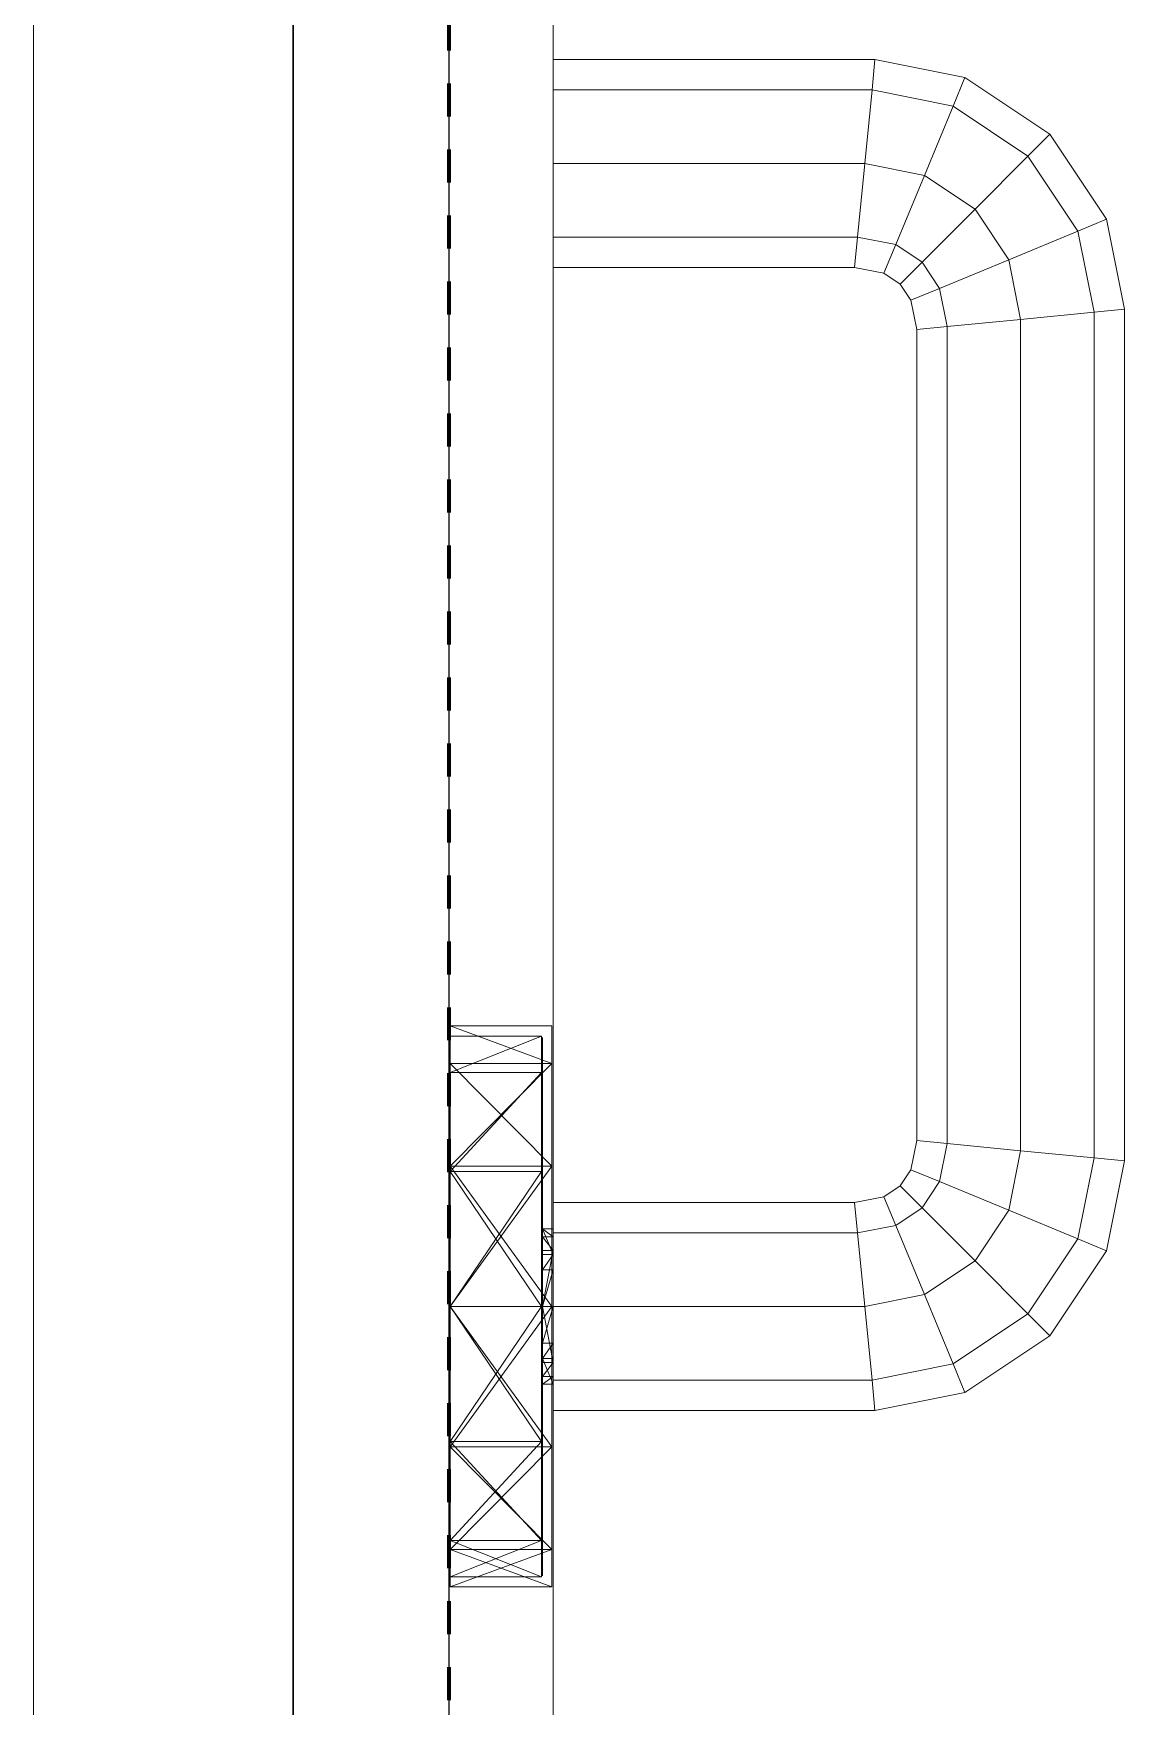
# Model space of a CAD drawing. Header units: millimetres. Extents: x -5300 to 98858, y -5196 to 93886.
# Drawn here: x 44825 to 44930, y 85850.2 to 86011.2 of the extents above; entities that cross this region are included whole.
import ezdxf

# ---------------------------------------------------------------- set-up
doc = ezdxf.new("R2010")
doc.units = ezdxf.units.MM
doc.linetypes.add('Штрих', pattern=[6.35, 3.175, -3.175])
doc.linetypes.add('Штрих_2_', pattern=[6.35, 3.175, -3.175])
for name, color, linetype, lineweight, true_color in [('_Разделитель помещений_', 4, 'Штрих', 70, 0x00ffff), ('Двери', 7, 'Continuous', 18, 0x7f7f7f), ('Стены', 7, 'Continuous', 18, 0x7f7f7f), ('Стены разрез', 7, 'Continuous', 50, 0x7f7f7f)]:
    doc.layers.add(name, color=color, linetype=linetype, lineweight=lineweight, true_color=true_color)

# ---------------------------------------------------------------- blocks, each defined once
blk = doc.blocks.new('СТВ_Перегородка_Кирпич 210889 - СТВ_Перегородка_Кирпич 2-248468-Подвал')
at = {"layer": 'Стены', "color": 254, "true_color": 0xd4d4d4}
blk.add_line((44850, 79310), (44850, 87500), dxfattribs=at)
blk = doc.blocks.new('СТВ_Перегородка_Кирпич 210889 - СТВ_Перегородка_Кирпич 210889-248465-Подвал')
at = {"layer": 'Стены', "color": 254, "true_color": 0xd4d4d4}
for p, q in [((44850, 85126.73), (44850, 86826.73)), ((44850, 86826.73), (44850, 85126.73)), ((44865, 86826.73), (44865, 85126.73))]:
    blk.add_line(p, q, dxfattribs=at)
at = {"layer": 'Стены разрез', "color": 254, "lineweight": 25, "true_color": 0xd4d4d4}
for p, q in [((44850, 79190), (44850, 87350)), ((44850, 87330), (44850, 84765)), ((44865, 84765), (44865, 87330))]:
    blk.add_line(p, q, dxfattribs=at)
blk.add_blockref('СТВ_Перегородка_Кирпич 210889 - СТВ_Перегородка_Кирпич 2-248468-Подвал', (0, 0))
blk = doc.blocks.new('Дп-10 210952 - Дп-10-248533-Подвал')
at = {"layer": 'Двери', "color": 254, "true_color": 0xd4d4d4}
for p, q in [((44865, 86836.73), (44865, 85116.73)), ((44865, 85116.73), (44865, 86836.73)), ((44875, 85116.73), (44875, 86836.73)), ((44875, 86836.73), (44875, 85116.73)), ((44865, 85126.73), (44865, 86826.73)), ((44865, 85126.73), (44865, 86826.73)), ((44825, 85214.73), (44825, 86738.73)), ((44825, 86738.73), (44825, 85214.73)), ((44825, 85838.73), (44825, 86738.73)), ((44825, 86738.73), (44825, 85838.73)), ((44825, 85838.73), (44825, 86738.73)), ((44825, 86738.73), (44825, 85838.73)), ((44865, 86738.73), (44865, 85214.73)), ((44865, 86738.73), (44865, 85214.73)), ((44865, 86738.73), (44865, 85838.73)), ((44865, 86738.73), (44865, 85838.73)), ((44865, 85838.73), (44865, 86738.73)), ((44865, 85838.73), (44865, 86738.73)), ((44865, 86736.73), (44865, 85216.73)), ((44865, 85216.73), (44865, 86736.73)), ((44875, 86736.73), (44875, 85216.73)), ((44875, 85216.73), (44875, 86736.73)), ((44825, 85226.73), (44825, 86726.73)), ((44825, 86726.73), (44825, 85226.73)), ((44875, 86005.81), (44875, 86008.73)), ((44875, 86008.73), (44905.98, 86008.73)), ((44875, 86008.73), (44875, 86005.81)), ((44875, 86005.81), (44875, 86008.73)), ((44905.98, 86008.73), (44875, 86008.73)), ((44875, 86008.73), (44875, 86005.81)), ((44905.7, 86005.81), (44905.98, 86008.73)), ((44905.98, 86008.73), (44905.7, 86005.81)), ((44905.98, 86008.73), (44905.7, 86005.81)), ((44905.7, 86005.81), (44905.98, 86008.73)), ((44905.98, 86008.73), (44914.64, 86007.01)), ((44914.64, 86007.01), (44905.98, 86008.73)), ((44913.5, 86004.25), (44914.64, 86007.01)), ((44914.64, 86007.01), (44913.5, 86004.25)), ((44914.64, 86007.01), (44913.5, 86004.25)), ((44913.5, 86004.25), (44914.64, 86007.01)), ((44914.64, 86007.01), (44922.82, 86001.55)), ((44922.82, 86001.55), (44914.64, 86007.01)), ((44905.7, 86005.81), (44875, 86005.81)), ((44875, 85998.73), (44875, 86005.81)), ((44875, 86005.81), (44905.7, 86005.81)), ((44875, 86005.81), (44875, 85998.73)), ((44875, 85998.73), (44875, 86005.81)), ((44875, 86005.81), (44905.7, 86005.81)), ((44905.7, 86005.81), (44875, 86005.81)), ((44875, 86005.81), (44875, 85998.73)), ((44905, 85998.73), (44905.7, 86005.81)), ((44905.7, 86005.81), (44905, 85998.73)), ((44905.7, 86005.81), (44905, 85998.73)), ((44905, 85998.73), (44905.7, 86005.81)), ((44913.5, 86004.25), (44905.7, 86005.81)), ((44905.7, 86005.81), (44913.5, 86004.25)), ((44905.7, 86005.81), (44913.5, 86004.25)), ((44913.5, 86004.25), (44905.7, 86005.81)), ((44910.74, 85997.59), (44913.5, 86004.25)), ((44913.5, 86004.25), (44910.74, 85997.59)), ((44913.5, 86004.25), (44910.74, 85997.59)), ((44910.74, 85997.59), (44913.5, 86004.25)), ((44920.7, 85999.44), (44913.5, 86004.25)), ((44913.5, 86004.25), (44920.7, 85999.44)), ((44913.5, 86004.25), (44920.7, 85999.44)), ((44920.7, 85999.44), (44913.5, 86004.25)), ((44920.7, 85999.44), (44922.82, 86001.55)), ((44922.82, 86001.55), (44920.7, 85999.44)), ((44922.82, 86001.55), (44920.7, 85999.44)), ((44920.7, 85999.44), (44922.82, 86001.55)), ((44922.82, 86001.55), (44928.28, 85993.38)), ((44928.28, 85993.38), (44922.82, 86001.55)), ((44915.61, 85994.34), (44920.7, 85999.44)), ((44920.7, 85999.44), (44915.61, 85994.34)), ((44920.7, 85999.44), (44915.61, 85994.34)), ((44915.61, 85994.34), (44920.7, 85999.44)), ((44925.52, 85992.23), (44920.7, 85999.44)), ((44920.7, 85999.44), (44925.52, 85992.23)), ((44920.7, 85999.44), (44925.52, 85992.23)), ((44925.52, 85992.23), (44920.7, 85999.44)), ((44905, 85998.73), (44875, 85998.73)), ((44875, 85998.73), (44875, 85991.66)), ((44875, 85991.66), (44875, 85998.73)), ((44875, 85991.66), (44875, 85998.73)), ((44875, 85998.73), (44905, 85998.73)), ((44905, 85998.73), (44875, 85998.73)), ((44875, 85998.73), (44875, 85991.66)), ((44875, 85998.73), (44905, 85998.73)), ((44904.3, 85991.66), (44905, 85998.73)), ((44905, 85998.73), (44904.3, 85991.66)), ((44904.3, 85991.66), (44905, 85998.73)), ((44905, 85998.73), (44904.3, 85991.66)), ((44910.74, 85997.59), (44905, 85998.73)), ((44905, 85998.73), (44910.74, 85997.59)), ((44905, 85998.73), (44910.74, 85997.59)), ((44910.74, 85997.59), (44905, 85998.73)), ((44907.98, 85990.93), (44910.74, 85997.59)), ((44910.74, 85997.59), (44907.98, 85990.93)), ((44910.74, 85997.59), (44907.98, 85990.93)), ((44907.98, 85990.93), (44910.74, 85997.59)), ((44915.61, 85994.34), (44910.74, 85997.59)), ((44910.74, 85997.59), (44915.61, 85994.34)), ((44910.74, 85997.59), (44915.61, 85994.34)), ((44915.61, 85994.34), (44910.74, 85997.59)), ((44910.51, 85989.24), (44915.61, 85994.34)), ((44915.61, 85994.34), (44910.51, 85989.24)), ((44915.61, 85994.34), (44910.51, 85989.24)), ((44910.51, 85989.24), (44915.61, 85994.34)), ((44918.86, 85989.47), (44915.61, 85994.34)), ((44915.61, 85994.34), (44918.86, 85989.47)), ((44915.61, 85994.34), (44918.86, 85989.47)), ((44918.86, 85989.47), (44915.61, 85994.34)), ((44925.52, 85992.23), (44928.28, 85993.38)), ((44928.28, 85993.38), (44925.52, 85992.23)), ((44928.28, 85993.38), (44925.52, 85992.23)), ((44925.52, 85992.23), (44928.28, 85993.38)), ((44928.28, 85993.38), (44930, 85984.72)), ((44930, 85984.72), (44928.28, 85993.38)), ((44875, 85991.66), (44875, 85988.73)), ((44875, 85988.73), (44875, 85991.66)), ((44904.3, 85991.66), (44875, 85991.66)), ((44875, 85988.73), (44875, 85991.66)), ((44875, 85991.66), (44904.3, 85991.66)), ((44904.3, 85991.66), (44875, 85991.66)), ((44875, 85991.66), (44875, 85988.73)), ((44875, 85991.66), (44904.3, 85991.66)), ((44904.02, 85988.73), (44904.3, 85991.66)), ((44904.3, 85991.66), (44904.02, 85988.73)), ((44904.02, 85988.73), (44904.3, 85991.66)), ((44904.3, 85991.66), (44904.02, 85988.73)), ((44907.98, 85990.93), (44904.3, 85991.66)), ((44904.3, 85991.66), (44907.98, 85990.93)), ((44904.3, 85991.66), (44907.98, 85990.93)), ((44907.98, 85990.93), (44904.3, 85991.66)), ((44918.86, 85989.47), (44925.52, 85992.23)), ((44925.52, 85992.23), (44918.86, 85989.47)), ((44925.52, 85992.23), (44918.86, 85989.47)), ((44918.86, 85989.47), (44925.52, 85992.23)), ((44927.07, 85984.43), (44925.52, 85992.23)), ((44925.52, 85992.23), (44927.07, 85984.43)), ((44925.52, 85992.23), (44927.07, 85984.43)), ((44927.07, 85984.43), (44925.52, 85992.23)), ((44906.84, 85988.17), (44907.98, 85990.93)), ((44907.98, 85990.93), (44906.84, 85988.17)), ((44907.98, 85990.93), (44906.84, 85988.17)), ((44906.84, 85988.17), (44907.98, 85990.93)), ((44910.51, 85989.24), (44907.98, 85990.93)), ((44907.98, 85990.93), (44910.51, 85989.24)), ((44907.98, 85990.93), (44910.51, 85989.24)), ((44910.51, 85989.24), (44907.98, 85990.93)), ((44904.02, 85988.73), (44875, 85988.73)), ((44875, 85988.73), (44904.02, 85988.73)), ((44906.84, 85988.17), (44904.02, 85988.73)), ((44904.02, 85988.73), (44906.84, 85988.17)), ((44908.4, 85987.13), (44906.84, 85988.17)), ((44906.84, 85988.17), (44908.4, 85987.13)), ((44908.4, 85987.13), (44910.51, 85989.24)), ((44910.51, 85989.24), (44908.4, 85987.13)), ((44910.51, 85989.24), (44908.4, 85987.13)), ((44908.4, 85987.13), (44910.51, 85989.24)), ((44912.2, 85986.72), (44910.51, 85989.24)), ((44910.51, 85989.24), (44912.2, 85986.72)), ((44910.51, 85989.24), (44912.2, 85986.72)), ((44912.2, 85986.72), (44910.51, 85989.24)), ((44912.2, 85986.72), (44918.86, 85989.47)), ((44918.86, 85989.47), (44912.2, 85986.72)), ((44918.86, 85989.47), (44912.2, 85986.72)), ((44912.2, 85986.72), (44918.86, 85989.47)), ((44920, 85983.73), (44918.86, 85989.47)), ((44918.86, 85989.47), (44920, 85983.73)), ((44918.86, 85989.47), (44920, 85983.73)), ((44920, 85983.73), (44918.86, 85989.47)), ((44909.44, 85985.57), (44908.4, 85987.13)), ((44908.4, 85987.13), (44909.44, 85985.57)), ((44909.44, 85985.57), (44912.2, 85986.72)), ((44912.2, 85986.72), (44909.44, 85985.57)), ((44912.2, 85986.72), (44909.44, 85985.57)), ((44909.44, 85985.57), (44912.2, 85986.72)), ((44912.93, 85983.04), (44912.2, 85986.72)), ((44912.2, 85986.72), (44912.93, 85983.04)), ((44912.2, 85986.72), (44912.93, 85983.04)), ((44912.93, 85983.04), (44912.2, 85986.72)), ((44910, 85982.75), (44909.44, 85985.57)), ((44909.44, 85985.57), (44910, 85982.75)), ((44912.93, 85983.04), (44920, 85983.73)), ((44920, 85983.73), (44912.93, 85983.04)), ((44920, 85983.73), (44912.93, 85983.04)), ((44912.93, 85983.04), (44920, 85983.73)), ((44920, 85983.73), (44927.07, 85984.43)), ((44927.07, 85984.43), (44920, 85983.73)), ((44927.07, 85984.43), (44920, 85983.73)), ((44920, 85983.73), (44927.07, 85984.43)), ((44920, 85903.73), (44920, 85983.73)), ((44920, 85983.73), (44920, 85903.73)), ((44920, 85983.73), (44920, 85903.73)), ((44920, 85903.73), (44920, 85983.73)), ((44927.07, 85984.43), (44930, 85984.72)), ((44930, 85984.72), (44927.07, 85984.43)), ((44930, 85984.72), (44927.07, 85984.43)), ((44927.07, 85984.43), (44930, 85984.72)), ((44927.07, 85903.04), (44927.07, 85984.43)), ((44927.07, 85984.43), (44927.07, 85903.04)), ((44927.07, 85984.43), (44927.07, 85903.04)), ((44927.07, 85903.04), (44927.07, 85984.43)), ((44930, 85984.72), (44930, 85902.75)), ((44930, 85902.75), (44930, 85984.72)), ((44910, 85982.75), (44912.93, 85983.04)), ((44912.93, 85983.04), (44910, 85982.75)), ((44912.93, 85983.04), (44910, 85982.75)), ((44910, 85982.75), (44912.93, 85983.04)), ((44910, 85904.72), (44910, 85982.75)), ((44910, 85982.75), (44910, 85904.72)), ((44912.93, 85904.43), (44912.93, 85983.04)), ((44912.93, 85983.04), (44912.93, 85904.43)), ((44912.93, 85983.04), (44912.93, 85904.43)), ((44912.93, 85904.43), (44912.93, 85983.04)), ((44825, 85912.11), (44825, 85915.73)), ((44825, 85915.73), (44825, 85912.11)), ((44825, 85915.73), (44825, 85902.24)), ((44865, 85912.11), (44865, 85915.73)), ((44865, 85915.73), (44865, 85912.11)), ((44865, 85902.24), (44865, 85915.73)), ((44865.1, 85912.11), (44865.1, 85915.73)), ((44865.1, 85912.11), (44865.1, 85915.73)), ((44865.1, 85915.73), (44874.9, 85915.73)), ((44874.9, 85912.11), (44865.1, 85915.73)), ((44874.9, 85912.11), (44865.1, 85915.73)), ((44865.1, 85912.11), (44865.1, 85915.73)), ((44865.1, 85915.73), (44865.1, 85912.11)), ((44874.9, 85915.73), (44865.1, 85915.73)), ((44874.9, 85912.11), (44865.1, 85915.73)), ((44865.1, 85915.73), (44874.9, 85912.11)), ((44874.9, 85912.11), (44874.9, 85915.73)), ((44874.9, 85912.11), (44874.9, 85915.73)), ((44874.9, 85912.11), (44874.9, 85915.73)), ((44874.9, 85915.73), (44874.9, 85912.11)), ((44875, 85912.11), (44875, 85915.73)), ((44875, 85915.73), (44875, 85912.11)), ((44875, 85915.73), (44875, 85902.24)), ((44825, 85912.03), (44825, 85915.63)), ((44825, 85915.63), (44825, 85912.03)), ((44825, 85911.34), (44825, 85915.63)), ((44825, 85914.83), (44825, 85915.63)), ((44825, 85915.63), (44825, 85911.34)), ((44825, 85911.34), (44825, 85914.83)), ((44825, 85914.83), (44825, 85911.34)), ((44865, 85912.03), (44865, 85915.63)), ((44865, 85915.63), (44865, 85912.03)), ((44865, 85911.34), (44865, 85915.63)), ((44865, 85914.83), (44865, 85915.63)), ((44865, 85915.63), (44865, 85911.34)), ((44865, 85911.34), (44865, 85914.83)), ((44865, 85914.83), (44865, 85911.34)), ((44865.1, 85911.25), (44865.1, 85914.74)), ((44865.1, 85914.74), (44865.1, 85911.25)), ((44873.9, 85914.74), (44865.1, 85914.74)), ((44865.1, 85911.25), (44873.9, 85914.74)), ((44873.9, 85914.74), (44865.1, 85911.25)), ((44873.9, 85911.25), (44873.9, 85914.74)), ((44873.9, 85914.74), (44873.9, 85911.25)), ((44874, 85911.17), (44874, 85914.63)), ((44874, 85914.63), (44874, 85911.17)), ((44874, 85893.73), (44874, 85914.63)), ((44874, 85893.73), (44874, 85914.63)), ((44874, 85914.63), (44874, 85893.73)), ((44875, 85912.03), (44875, 85915.63)), ((44875, 85912.03), (44875, 85915.63)), ((44875, 85893.73), (44875, 85915.63)), ((44875, 85893.73), (44875, 85915.63)), ((44875, 85893.73), (44875, 85915.63)), ((44825, 85902.24), (44825, 85912.11)), ((44825, 85912.11), (44825, 85902.24)), ((44825, 85912.11), (44825, 85902.24)), ((44825, 85912.03), (44825, 85902.19)), ((44825, 85912.03), (44825, 85902.19)), ((44825, 85911.34), (44825, 85912.03)), ((44825, 85912.03), (44825, 85901.79)), ((44825, 85911.34), (44825, 85912.03)), ((44825, 85912.03), (44825, 85901.79)), ((44825, 85911.34), (44825, 85901.79)), ((44825, 85911.34), (44825, 85901.79)), ((44865, 85902.24), (44865, 85912.11)), ((44865, 85912.11), (44865, 85902.24)), ((44865, 85902.24), (44865, 85912.11)), ((44865, 85902.19), (44865, 85912.03)), ((44865, 85912.03), (44865, 85902.19)), ((44865, 85911.34), (44865, 85912.03)), ((44865, 85901.79), (44865, 85912.03)), ((44865, 85911.34), (44865, 85912.03)), ((44865, 85912.03), (44865, 85901.79)), ((44865, 85911.34), (44865, 85901.79)), ((44865, 85911.34), (44865, 85901.79)), ((44865.1, 85912.11), (44865.1, 85902.24)), ((44865.1, 85902.24), (44865.1, 85912.11)), ((44865.1, 85912.11), (44874.9, 85912.11)), ((44865.1, 85902.24), (44874.9, 85912.11)), ((44874.9, 85902.24), (44865.1, 85912.11)), ((44865.1, 85912.11), (44874.9, 85912.11)), ((44865.1, 85902.24), (44865.1, 85912.11)), ((44865.1, 85902.24), (44865.1, 85912.11)), ((44874.9, 85902.24), (44865.1, 85912.11)), ((44874.9, 85902.24), (44865.1, 85912.11)), ((44874.9, 85912.11), (44865.1, 85912.11)), ((44874.9, 85912.11), (44865.1, 85912.11)), ((44865.1, 85901.73), (44865.1, 85911.25)), ((44865.1, 85911.25), (44865.1, 85901.73)), ((44873.9, 85911.25), (44865.1, 85901.73)), ((44873.9, 85911.25), (44865.1, 85911.25)), ((44873.9, 85911.25), (44865.1, 85911.25)), ((44873.9, 85911.25), (44865.1, 85901.73)), ((44873.9, 85911.25), (44873.9, 85901.73)), ((44873.9, 85911.25), (44873.9, 85901.73)), ((44874, 85901.69), (44874, 85911.17)), ((44874, 85911.17), (44874, 85901.69)), ((44874, 85896.2), (44874, 85911.17)), ((44874, 85895.45), (44874, 85911.17)), ((44874, 85911.17), (44874, 85893.73)), ((44874, 85893.73), (44874, 85911.17)), ((44874, 85893.73), (44874, 85911.17)), ((44874.9, 85902.24), (44874.9, 85912.11)), ((44874.9, 85902.24), (44874.9, 85912.11)), ((44874.9, 85902.24), (44874.9, 85912.11)), ((44874.9, 85902.24), (44874.9, 85912.11)), ((44875, 85902.24), (44875, 85912.11)), ((44875, 85912.11), (44875, 85902.24)), ((44875, 85912.11), (44875, 85902.24)), ((44875, 85912.03), (44875, 85902.19)), ((44875, 85902.19), (44875, 85912.03)), ((44875, 85896.2), (44875, 85912.03)), ((44875, 85895.45), (44875, 85912.03)), ((44875, 85893.73), (44875, 85912.03)), ((44875, 85893.73), (44875, 85912.03)), ((44875, 85893.73), (44875, 85912.03)), ((44909.44, 85901.9), (44910, 85904.72)), ((44910, 85904.72), (44909.44, 85901.9)), ((44910, 85904.72), (44912.93, 85904.43)), ((44912.93, 85904.43), (44910, 85904.72)), ((44912.93, 85904.43), (44910, 85904.72)), ((44910, 85904.72), (44912.93, 85904.43)), ((44912.2, 85900.75), (44912.93, 85904.43)), ((44912.93, 85904.43), (44912.2, 85900.75)), ((44912.93, 85904.43), (44912.2, 85900.75)), ((44912.2, 85900.75), (44912.93, 85904.43)), ((44912.93, 85904.43), (44920, 85903.73)), ((44920, 85903.73), (44912.93, 85904.43)), ((44920, 85903.73), (44912.93, 85904.43)), ((44912.93, 85904.43), (44920, 85903.73)), ((44918.86, 85897.99), (44920, 85903.73)), ((44920, 85903.73), (44918.86, 85897.99)), ((44920, 85903.73), (44918.86, 85897.99)), ((44918.86, 85897.99), (44920, 85903.73)), ((44920, 85903.73), (44927.07, 85903.04)), ((44927.07, 85903.04), (44920, 85903.73)), ((44927.07, 85903.04), (44920, 85903.73)), ((44920, 85903.73), (44927.07, 85903.04)), ((44925.52, 85895.24), (44927.07, 85903.04)), ((44927.07, 85903.04), (44925.52, 85895.24)), ((44927.07, 85903.04), (44925.52, 85895.24)), ((44925.52, 85895.24), (44927.07, 85903.04)), ((44927.07, 85903.04), (44930, 85902.75)), ((44930, 85902.75), (44927.07, 85903.04)), ((44930, 85902.75), (44927.07, 85903.04)), ((44927.07, 85903.04), (44930, 85902.75)), ((44825, 85888.74), (44825, 85902.24)), ((44825, 85888.74), (44825, 85902.24)), ((44825, 85875.23), (44825, 85902.24)), ((44825, 85875.23), (44825, 85902.24)), ((44825, 85875.23), (44825, 85902.24)), ((44825, 85902.24), (44825, 85902.24)), ((44825, 85902.19), (44825, 85888.74)), ((44825, 85902.19), (44825, 85888.74)), ((44825, 85902.19), (44825, 85901.79)), ((44825, 85901.79), (44825, 85902.19)), ((44825, 85901.79), (44825, 85888.74)), ((44825, 85901.79), (44825, 85888.74)), ((44825, 85901.79), (44825, 85888.74)), ((44825, 85901.79), (44825, 85888.74)), ((44865, 85888.74), (44865, 85902.24)), ((44865, 85902.24), (44865, 85888.74)), ((44865, 85902.24), (44865, 85902.24)), ((44865, 85902.24), (44865, 85875.23)), ((44865, 85902.24), (44865, 85875.23)), ((44865, 85902.24), (44865, 85875.23)), ((44865, 85902.19), (44865, 85888.74)), ((44865, 85902.19), (44865, 85888.74)), ((44865, 85901.79), (44865, 85902.19)), ((44865, 85901.79), (44865, 85902.19)), ((44865, 85901.79), (44865, 85888.74)), ((44865, 85901.79), (44865, 85888.74)), ((44865, 85901.79), (44865, 85888.74)), ((44865, 85901.79), (44865, 85888.74)), ((44865.1, 85902.24), (44865.1, 85888.74)), ((44865.1, 85888.74), (44865.1, 85902.24)), ((44865.1, 85902.24), (44874.9, 85902.24)), ((44874.9, 85902.24), (44865.1, 85888.74)), ((44865.1, 85902.24), (44874.9, 85902.24)), ((44865.1, 85902.24), (44874.9, 85888.74)), ((44865.1, 85888.74), (44865.1, 85902.24)), ((44865.1, 85888.74), (44865.1, 85902.24)), ((44874.9, 85888.74), (44865.1, 85902.24)), ((44874.9, 85902.24), (44865.1, 85902.24)), ((44874.9, 85888.74), (44865.1, 85902.24)), ((44874.9, 85902.24), (44865.1, 85902.24)), ((44865.1, 85901.73), (44865.1, 85888.74)), ((44865.1, 85901.73), (44865.1, 85888.74)), ((44873.9, 85901.73), (44865.1, 85901.73)), ((44865.1, 85901.73), (44873.9, 85888.74)), ((44873.9, 85901.73), (44865.1, 85901.73)), ((44873.9, 85901.73), (44865.1, 85888.74)), ((44873.9, 85901.73), (44873.9, 85888.74)), ((44873.9, 85901.73), (44873.9, 85888.74)), ((44874, 85901.69), (44874, 85888.74)), ((44874, 85901.69), (44874, 85888.74)), ((44874, 85895.45), (44874, 85901.69)), ((44874, 85901.69), (44874, 85894.11)), ((44874, 85893.73), (44874, 85901.69)), ((44874, 85893.73), (44874, 85901.69)), ((44874, 85901.69), (44874, 85892.27)), ((44874.9, 85902.24), (44874.9, 85888.74)), ((44874.9, 85902.24), (44874.9, 85888.74)), ((44874.9, 85888.74), (44874.9, 85902.24)), ((44874.9, 85888.74), (44874.9, 85902.24)), ((44875, 85888.74), (44875, 85902.24)), ((44875, 85888.74), (44875, 85902.24)), ((44875, 85875.23), (44875, 85902.24)), ((44875, 85875.23), (44875, 85902.24)), ((44875, 85875.23), (44875, 85902.24)), ((44875, 85902.24), (44875, 85902.24)), ((44875, 85902.19), (44875, 85888.74)), ((44875, 85888.74), (44875, 85902.19)), ((44875, 85895.45), (44875, 85902.19)), ((44875, 85894.11), (44875, 85902.19)), ((44875, 85893.73), (44875, 85902.19)), ((44875, 85893.73), (44875, 85902.19)), ((44875, 85892.27), (44875, 85902.19)), ((44908.4, 85900.34), (44909.44, 85901.9)), ((44909.44, 85901.9), (44908.4, 85900.34)), ((44909.44, 85901.9), (44912.2, 85900.75)), ((44912.2, 85900.75), (44909.44, 85901.9)), ((44912.2, 85900.75), (44909.44, 85901.9)), ((44909.44, 85901.9), (44912.2, 85900.75)), ((44930, 85902.75), (44928.28, 85894.09)), ((44928.28, 85894.09), (44930, 85902.75)), ((44906.84, 85899.3), (44908.4, 85900.34)), ((44908.4, 85900.34), (44906.84, 85899.3)), ((44908.4, 85900.34), (44910.51, 85898.23)), ((44910.51, 85898.23), (44908.4, 85900.34)), ((44910.51, 85898.23), (44908.4, 85900.34)), ((44908.4, 85900.34), (44910.51, 85898.23)), ((44910.51, 85898.23), (44912.2, 85900.75)), ((44912.2, 85900.75), (44910.51, 85898.23)), ((44912.2, 85900.75), (44910.51, 85898.23)), ((44910.51, 85898.23), (44912.2, 85900.75)), ((44912.2, 85900.75), (44918.86, 85897.99)), ((44918.86, 85897.99), (44912.2, 85900.75)), ((44918.86, 85897.99), (44912.2, 85900.75)), ((44912.2, 85900.75), (44918.86, 85897.99)), ((44875, 85895.81), (44875, 85898.73)), ((44875, 85898.73), (44904.02, 85898.73)), ((44875, 85898.73), (44875, 85895.81)), ((44904.02, 85898.73), (44875, 85898.73)), ((44904.02, 85898.73), (44906.84, 85899.3)), ((44906.84, 85899.3), (44904.02, 85898.73)), ((44904.02, 85898.73), (44904.3, 85895.81)), ((44904.3, 85895.81), (44904.02, 85898.73)), ((44904.3, 85895.81), (44904.02, 85898.73)), ((44904.02, 85898.73), (44904.3, 85895.81)), ((44906.84, 85899.3), (44907.98, 85896.54)), ((44907.98, 85896.54), (44906.84, 85899.3)), ((44907.98, 85896.54), (44906.84, 85899.3)), ((44906.84, 85899.3), (44907.98, 85896.54)), ((44907.98, 85896.54), (44910.51, 85898.23)), ((44910.51, 85898.23), (44907.98, 85896.54)), ((44910.51, 85898.23), (44907.98, 85896.54)), ((44907.98, 85896.54), (44910.51, 85898.23)), ((44910.51, 85898.23), (44915.61, 85893.13)), ((44915.61, 85893.13), (44910.51, 85898.23)), ((44915.61, 85893.13), (44910.51, 85898.23)), ((44910.51, 85898.23), (44915.61, 85893.13)), ((44915.61, 85893.13), (44918.86, 85897.99)), ((44918.86, 85897.99), (44915.61, 85893.13)), ((44918.86, 85897.99), (44915.61, 85893.13)), ((44915.61, 85893.13), (44918.86, 85897.99)), ((44918.86, 85897.99), (44925.52, 85895.24)), ((44925.52, 85895.24), (44918.86, 85897.99)), ((44925.52, 85895.24), (44918.86, 85897.99)), ((44918.86, 85897.99), (44925.52, 85895.24)), ((44904.3, 85895.81), (44907.98, 85896.54)), ((44907.98, 85896.54), (44904.3, 85895.81)), ((44907.98, 85896.54), (44904.3, 85895.81)), ((44904.3, 85895.81), (44907.98, 85896.54)), ((44907.98, 85896.54), (44910.74, 85889.88)), ((44910.74, 85889.88), (44907.98, 85896.54)), ((44910.74, 85889.88), (44907.98, 85896.54)), ((44907.98, 85896.54), (44910.74, 85889.88)), ((44874, 85896.2), (44874, 85895.45)), ((44874, 85896.2), (44874, 85893.73)), ((44874, 85896.2), (44875, 85896.2)), ((44874, 85896.2), (44874, 85893.73)), ((44874, 85896.2), (44875, 85895.45)), ((44874, 85896.2), (44875, 85893.73)), ((44874, 85895.45), (44874, 85894.11)), ((44874, 85895.45), (44875, 85895.45)), ((44874, 85895.45), (44875, 85894.11)), ((44875, 85896.2), (44875, 85895.45)), ((44875, 85896.2), (44875, 85893.73)), ((44875, 85896.2), (44875, 85893.73)), ((44875, 85888.73), (44875, 85895.81)), ((44875, 85895.81), (44904.3, 85895.81)), ((44904.3, 85895.81), (44875, 85895.81)), ((44875, 85895.81), (44875, 85888.73)), ((44904.3, 85895.81), (44875, 85895.81)), ((44875, 85895.81), (44904.3, 85895.81)), ((44875, 85895.45), (44875, 85894.11)), ((44904.3, 85895.81), (44905, 85888.73)), ((44905, 85888.73), (44904.3, 85895.81)), ((44905, 85888.73), (44904.3, 85895.81)), ((44904.3, 85895.81), (44905, 85888.73)), ((44920.7, 85888.03), (44925.52, 85895.24)), ((44925.52, 85895.24), (44920.7, 85888.03)), ((44925.52, 85895.24), (44920.7, 85888.03)), ((44920.7, 85888.03), (44925.52, 85895.24)), ((44925.52, 85895.24), (44928.28, 85894.09)), ((44928.28, 85894.09), (44925.52, 85895.24)), ((44928.28, 85894.09), (44925.52, 85895.24)), ((44925.52, 85895.24), (44928.28, 85894.09)), ((44874, 85894.11), (44874, 85888.74)), ((44875, 85894.11), (44874, 85894.11)), ((44875, 85894.11), (44874, 85888.74)), ((44874, 85894.11), (44874, 85888.74)), ((44874, 85893.73), (44875, 85893.73)), ((44874, 85893.73), (44875, 85893.73)), ((44874, 85893.73), (44874, 85892.27)), ((44874, 85893.73), (44874, 85893.73)), ((44874, 85893.73), (44874, 85893.73)), ((44874, 85893.73), (44875, 85893.73)), ((44874, 85893.73), (44875, 85893.73)), ((44874, 85893.73), (44875, 85893.73)), ((44874, 85893.73), (44874, 85893.73)), ((44874, 85893.73), (44875, 85893.73)), ((44874, 85893.73), (44875, 85893.73)), ((44874, 85893.73), (44874, 85893.73)), ((44874, 85893.73), (44875, 85893.73)), ((44874, 85893.73), (44875, 85893.73)), ((44874, 85893.73), (44874, 85893.73)), ((44874, 85893.73), (44875, 85893.73)), ((44874, 85893.73), (44875, 85893.73)), ((44875, 85893.73), (44874, 85892.27)), ((44875, 85894.11), (44875, 85888.74)), ((44875, 85894.11), (44875, 85888.74)), ((44875, 85893.73), (44875, 85892.27)), ((44875, 85893.73), (44875, 85893.73)), ((44875, 85893.73), (44875, 85893.73)), ((44875, 85893.73), (44875, 85893.73)), ((44875, 85893.73), (44875, 85893.73)), ((44875, 85893.73), (44875, 85893.73)), ((44910.74, 85889.88), (44915.61, 85893.13)), ((44915.61, 85893.13), (44910.74, 85889.88)), ((44915.61, 85893.13), (44910.74, 85889.88)), ((44910.74, 85889.88), (44915.61, 85893.13)), ((44915.61, 85893.13), (44920.7, 85888.03)), ((44920.7, 85888.03), (44915.61, 85893.13)), ((44920.7, 85888.03), (44915.61, 85893.13)), ((44915.61, 85893.13), (44920.7, 85888.03)), ((44928.28, 85894.09), (44922.82, 85885.92)), ((44922.82, 85885.92), (44928.28, 85894.09)), ((44874, 85888.74), (44874, 85892.27)), ((44874, 85888.74), (44874, 85892.27)), ((44874, 85888.74), (44875, 85892.27)), ((44874, 85892.27), (44875, 85892.27)), ((44875, 85892.27), (44875, 85888.74)), ((44875, 85892.27), (44875, 85888.74)), ((44825, 85888.74), (44825, 85875.29)), ((44825, 85888.74), (44825, 85875.69)), ((44825, 85888.74), (44825, 85875.69)), ((44825, 85888.74), (44825, 85875.29)), ((44825, 85888.74), (44825, 85888.74)), ((44825, 85888.74), (44825, 85875.69)), ((44825, 85888.74), (44825, 85888.74)), ((44825, 85888.74), (44825, 85875.69)), ((44825, 85888.74), (44825, 85875.23)), ((44825, 85875.23), (44825, 85888.74)), ((44865, 85888.74), (44865, 85875.69)), ((44865, 85888.74), (44865, 85875.29)), ((44865, 85888.74), (44865, 85875.69)), ((44865, 85888.74), (44865, 85875.29)), ((44865, 85888.74), (44865, 85888.74)), ((44865, 85888.74), (44865, 85875.69)), ((44865, 85888.74), (44865, 85888.74)), ((44865, 85888.74), (44865, 85875.69)), ((44865, 85888.74), (44865, 85875.23)), ((44865, 85888.74), (44865, 85875.23)), ((44865.1, 85888.74), (44865.1, 85875.73)), ((44865.1, 85888.74), (44865.1, 85875.23)), ((44865.1, 85888.74), (44865.1, 85875.73)), ((44865.1, 85888.74), (44865.1, 85875.23)), ((44873.9, 85888.74), (44865.1, 85888.74)), ((44865.1, 85888.74), (44873.9, 85875.73)), ((44865.1, 85888.74), (44874.9, 85888.74)), ((44874.9, 85888.74), (44865.1, 85875.23)), ((44873.9, 85888.74), (44865.1, 85888.74)), ((44873.9, 85888.74), (44865.1, 85875.73)), ((44865.1, 85888.74), (44874.9, 85888.74)), ((44865.1, 85888.74), (44874.9, 85875.23)), ((44865.1, 85888.74), (44865.1, 85875.23)), ((44865.1, 85875.23), (44865.1, 85888.74)), ((44874.9, 85888.74), (44865.1, 85888.74)), ((44874.9, 85888.74), (44865.1, 85875.23)), ((44874.9, 85875.23), (44865.1, 85888.74)), ((44874.9, 85888.74), (44865.1, 85888.74)), ((44873.9, 85888.74), (44873.9, 85875.73)), ((44873.9, 85888.74), (44873.9, 85875.73)), ((44874, 85888.74), (44874, 85875.78)), ((44874, 85888.74), (44874, 85875.78)), ((44874, 85888.74), (44874, 85883.36)), ((44874, 85888.74), (44874, 85885.19)), ((44874, 85888.74), (44874, 85888.74)), ((44874, 85888.74), (44875, 85888.74)), ((44874, 85888.74), (44875, 85883.36)), ((44874, 85888.74), (44874, 85883.36)), ((44874, 85888.74), (44874, 85888.74)), ((44874, 85888.74), (44874, 85885.19)), ((44874, 85888.74), (44875, 85888.74)), ((44875, 85888.74), (44874, 85885.19)), ((44874.9, 85888.74), (44874.9, 85875.23)), ((44874.9, 85888.74), (44874.9, 85875.23)), ((44874.9, 85875.23), (44874.9, 85888.74)), ((44874.9, 85875.23), (44874.9, 85888.74)), ((44875, 85888.74), (44875, 85875.29)), ((44875, 85888.74), (44875, 85875.29)), ((44875, 85888.74), (44875, 85883.36)), ((44875, 85888.74), (44875, 85885.19)), ((44875, 85888.74), (44875, 85888.74)), ((44875, 85888.74), (44875, 85883.36)), ((44875, 85888.74), (44875, 85888.74)), ((44875, 85888.74), (44875, 85885.19)), ((44875, 85888.74), (44875, 85875.23)), ((44875, 85875.23), (44875, 85888.74)), ((44875, 85881.66), (44875, 85888.73)), ((44875, 85888.73), (44905, 85888.73)), ((44905, 85888.73), (44875, 85888.73)), ((44875, 85888.73), (44875, 85881.66)), ((44905, 85888.73), (44875, 85888.73)), ((44875, 85888.73), (44905, 85888.73)), ((44905, 85888.73), (44910.74, 85889.88)), ((44910.74, 85889.88), (44905, 85888.73)), ((44910.74, 85889.88), (44905, 85888.73)), ((44905, 85888.73), (44910.74, 85889.88)), ((44905, 85888.73), (44905.7, 85881.66)), ((44905.7, 85881.66), (44905, 85888.73)), ((44905.7, 85881.66), (44905, 85888.73)), ((44905, 85888.73), (44905.7, 85881.66)), ((44910.74, 85889.88), (44913.5, 85883.22)), ((44913.5, 85883.22), (44910.74, 85889.88)), ((44913.5, 85883.22), (44910.74, 85889.88)), ((44910.74, 85889.88), (44913.5, 85883.22)), ((44913.5, 85883.22), (44920.7, 85888.03)), ((44920.7, 85888.03), (44913.5, 85883.22)), ((44920.7, 85888.03), (44913.5, 85883.22)), ((44913.5, 85883.22), (44920.7, 85888.03)), ((44920.7, 85888.03), (44922.82, 85885.92)), ((44922.82, 85885.92), (44920.7, 85888.03)), ((44922.82, 85885.92), (44920.7, 85888.03)), ((44920.7, 85888.03), (44922.82, 85885.92)), ((44874, 85883.73), (44874, 85885.19)), ((44874, 85875.78), (44874, 85885.19)), ((44874, 85883.73), (44875, 85885.19)), ((44874, 85885.19), (44875, 85885.19)), ((44875, 85885.19), (44875, 85883.73)), ((44875, 85875.29), (44875, 85885.19)), ((44922.82, 85885.92), (44914.64, 85880.46)), ((44914.64, 85880.46), (44922.82, 85885.92)), ((44874, 85881.27), (44874, 85883.73)), ((44874, 85883.73), (44875, 85883.73)), ((44874, 85883.73), (44875, 85883.73)), ((44875, 85881.27), (44874, 85883.73)), ((44874, 85881.27), (44874, 85883.73)), ((44874, 85883.73), (44874, 85883.73)), ((44874, 85883.73), (44874, 85866.3)), ((44874, 85883.73), (44875, 85883.73)), ((44874, 85883.73), (44875, 85883.73)), ((44874, 85883.73), (44874, 85883.73)), ((44874, 85883.73), (44874, 85862.83)), ((44874, 85875.78), (44874, 85883.73)), ((44874, 85875.78), (44874, 85883.73)), ((44874, 85883.73), (44874, 85883.73)), ((44874, 85883.73), (44875, 85883.73)), ((44874, 85883.73), (44875, 85883.73)), ((44874, 85883.73), (44875, 85883.73)), ((44874, 85883.73), (44874, 85883.73)), ((44874, 85883.73), (44874, 85866.3)), ((44875, 85883.73), (44874, 85883.73)), ((44875, 85883.73), (44874, 85883.73)), ((44875, 85883.73), (44874, 85883.73)), ((44875, 85883.73), (44874, 85883.73)), ((44874, 85883.73), (44874, 85883.73)), ((44874, 85883.73), (44874, 85862.83)), ((44874, 85883.73), (44874, 85866.3)), ((44874, 85883.73), (44874, 85862.83)), ((44875, 85881.27), (44875, 85883.73)), ((44875, 85881.27), (44875, 85883.73)), ((44875, 85875.29), (44875, 85883.73)), ((44875, 85875.29), (44875, 85883.73)), ((44875, 85883.73), (44875, 85883.73)), ((44875, 85883.73), (44875, 85883.73)), ((44875, 85883.73), (44875, 85865.44)), ((44875, 85865.44), (44875, 85883.73)), ((44875, 85883.73), (44875, 85883.73)), ((44875, 85883.73), (44875, 85883.73)), ((44875, 85883.73), (44875, 85861.84)), ((44875, 85883.73), (44875, 85883.73)), ((44875, 85883.73), (44875, 85861.84)), ((44875, 85883.73), (44875, 85865.44)), ((44875, 85883.73), (44875, 85861.84)), ((44874, 85883.36), (44874, 85882.01)), ((44874, 85883.36), (44874, 85875.78)), ((44874, 85883.36), (44875, 85883.36)), ((44874, 85882.01), (44875, 85883.36)), ((44874, 85882.01), (44874, 85881.27)), ((44874, 85882.01), (44874, 85875.78)), ((44874, 85882.01), (44875, 85882.01)), ((44874, 85882.01), (44874, 85866.3)), ((44875, 85882.01), (44874, 85881.27)), ((44875, 85883.36), (44875, 85882.01)), ((44875, 85883.36), (44875, 85875.29)), ((44875, 85882.01), (44875, 85881.27)), ((44875, 85875.29), (44875, 85882.01)), ((44875, 85882.01), (44875, 85865.44)), ((44905.7, 85881.66), (44913.5, 85883.22)), ((44913.5, 85883.22), (44905.7, 85881.66)), ((44913.5, 85883.22), (44905.7, 85881.66)), ((44905.7, 85881.66), (44913.5, 85883.22)), ((44913.5, 85883.22), (44914.64, 85880.46)), ((44914.64, 85880.46), (44913.5, 85883.22)), ((44914.64, 85880.46), (44913.5, 85883.22)), ((44913.5, 85883.22), (44914.64, 85880.46)), ((44875, 85881.27), (44874, 85881.27)), ((44874, 85881.27), (44874, 85866.3)), ((44875, 85878.73), (44875, 85881.66)), ((44875, 85881.66), (44905.7, 85881.66)), ((44905.7, 85881.66), (44875, 85881.66)), ((44875, 85881.66), (44875, 85878.73)), ((44905.7, 85881.66), (44875, 85881.66)), ((44875, 85881.66), (44905.7, 85881.66)), ((44875, 85881.27), (44875, 85865.44)), ((44905.7, 85881.66), (44905.98, 85878.73)), ((44905.98, 85878.73), (44905.7, 85881.66)), ((44905.98, 85878.73), (44905.7, 85881.66)), ((44905.7, 85881.66), (44905.98, 85878.73)), ((44914.64, 85880.46), (44905.98, 85878.73)), ((44905.98, 85878.73), (44914.64, 85880.46)), ((44905.98, 85878.73), (44875, 85878.73)), ((44875, 85878.73), (44905.98, 85878.73)), ((44825, 85875.69), (44825, 85866.14)), ((44825, 85875.69), (44825, 85866.14)), ((44825, 85875.29), (44825, 85875.69)), ((44825, 85875.69), (44825, 85865.44)), ((44825, 85875.69), (44825, 85875.29)), ((44825, 85875.69), (44825, 85865.44)), ((44865, 85875.69), (44865, 85866.14)), ((44865, 85875.69), (44865, 85866.14)), ((44865, 85875.69), (44865, 85875.29)), ((44865, 85875.69), (44865, 85865.44)), ((44865, 85875.69), (44865, 85875.29)), ((44865, 85875.69), (44865, 85865.44)), ((44865.1, 85875.73), (44865.1, 85866.22)), ((44865.1, 85875.73), (44865.1, 85866.22)), ((44873.9, 85875.73), (44865.1, 85875.73)), ((44865.1, 85875.73), (44873.9, 85866.22)), ((44873.9, 85875.73), (44865.1, 85875.73)), ((44873.9, 85875.73), (44865.1, 85866.22)), ((44873.9, 85875.73), (44873.9, 85866.22)), ((44873.9, 85875.73), (44873.9, 85866.22)), ((44874, 85875.78), (44874, 85866.3)), ((44874, 85875.78), (44874, 85866.3)), ((44825, 85875.29), (44825, 85865.44)), ((44825, 85875.29), (44825, 85865.44)), ((44825, 85875.23), (44825, 85865.35)), ((44825, 85865.35), (44825, 85875.23)), ((44825, 85875.23), (44825, 85861.74)), ((44825, 85875.23), (44825, 85865.35)), ((44825, 85875.23), (44825, 85875.23)), ((44865, 85875.29), (44865, 85865.44)), ((44865, 85875.29), (44865, 85865.44)), ((44865, 85875.23), (44865, 85865.35)), ((44865, 85865.35), (44865, 85875.23)), ((44865, 85875.23), (44865, 85875.23)), ((44865, 85865.35), (44865, 85875.23)), ((44865, 85861.74), (44865, 85875.23)), ((44865.1, 85875.23), (44865.1, 85865.35)), ((44865.1, 85875.23), (44865.1, 85865.35)), ((44865.1, 85875.23), (44874.9, 85875.23)), ((44874.9, 85875.23), (44865.1, 85865.35)), ((44865.1, 85875.23), (44874.9, 85875.23)), ((44865.1, 85875.23), (44874.9, 85865.35)), ((44865.1, 85875.23), (44865.1, 85865.35)), ((44865.1, 85865.35), (44865.1, 85875.23)), ((44874.9, 85875.23), (44865.1, 85875.23)), ((44874.9, 85875.23), (44865.1, 85865.35)), ((44874.9, 85865.35), (44865.1, 85875.23)), ((44874.9, 85875.23), (44865.1, 85875.23)), ((44874.9, 85875.23), (44874.9, 85865.35)), ((44874.9, 85875.23), (44874.9, 85865.35)), ((44874.9, 85875.23), (44874.9, 85865.35)), ((44874.9, 85865.35), (44874.9, 85875.23)), ((44875, 85875.29), (44875, 85865.44)), ((44875, 85875.29), (44875, 85865.44)), ((44875, 85875.23), (44875, 85865.35)), ((44875, 85865.35), (44875, 85875.23)), ((44875, 85875.23), (44875, 85861.74)), ((44875, 85875.23), (44875, 85865.35)), ((44875, 85875.23), (44875, 85875.23)), ((44825, 85866.14), (44825, 85862.64)), ((44825, 85862.64), (44825, 85866.14)), ((44825, 85865.44), (44825, 85866.14)), ((44825, 85866.14), (44825, 85861.84)), ((44825, 85861.84), (44825, 85866.14)), ((44825, 85866.14), (44825, 85865.44)), ((44865, 85866.14), (44865, 85862.64)), ((44865, 85862.64), (44865, 85866.14)), ((44865, 85866.14), (44865, 85865.44)), ((44865, 85866.14), (44865, 85861.84)), ((44865, 85861.84), (44865, 85866.14)), ((44865, 85866.14), (44865, 85865.44)), ((44865.1, 85866.22), (44865.1, 85862.73)), ((44865.1, 85862.73), (44865.1, 85866.22)), ((44873.9, 85866.22), (44865.1, 85866.22)), ((44865.1, 85866.22), (44873.9, 85862.73)), ((44865.1, 85862.73), (44873.9, 85866.22)), ((44873.9, 85866.22), (44865.1, 85866.22)), ((44873.9, 85866.22), (44873.9, 85862.73)), ((44873.9, 85862.73), (44873.9, 85866.22)), ((44874, 85866.3), (44874, 85862.83)), ((44874, 85862.83), (44874, 85866.3)), ((44825, 85865.44), (44825, 85861.84)), ((44825, 85861.84), (44825, 85865.44)), ((44825, 85865.35), (44825, 85861.74)), ((44825, 85861.74), (44825, 85865.35)), ((44865, 85865.44), (44865, 85861.84)), ((44865, 85861.84), (44865, 85865.44)), ((44865, 85865.35), (44865, 85861.74)), ((44865, 85861.74), (44865, 85865.35)), ((44865.1, 85865.35), (44865.1, 85861.74)), ((44865.1, 85865.35), (44865.1, 85861.74)), ((44865.1, 85865.35), (44874.9, 85865.35)), ((44874.9, 85865.35), (44865.1, 85861.74)), ((44865.1, 85865.35), (44874.9, 85865.35)), ((44865.1, 85865.35), (44874.9, 85861.74)), ((44865.1, 85865.35), (44865.1, 85861.74)), ((44865.1, 85861.74), (44865.1, 85865.35)), ((44874.9, 85865.35), (44865.1, 85865.35)), ((44874.9, 85865.35), (44865.1, 85861.74)), ((44874.9, 85861.74), (44865.1, 85865.35)), ((44874.9, 85865.35), (44865.1, 85865.35)), ((44874.9, 85865.35), (44874.9, 85861.74)), ((44874.9, 85865.35), (44874.9, 85861.74)), ((44874.9, 85865.35), (44874.9, 85861.74)), ((44874.9, 85861.74), (44874.9, 85865.35)), ((44875, 85865.44), (44875, 85861.84)), ((44875, 85865.44), (44875, 85861.84)), ((44875, 85865.35), (44875, 85861.74)), ((44875, 85861.74), (44875, 85865.35)), ((44825, 85861.84), (44825, 85862.64)), ((44865, 85862.64), (44865, 85861.84)), ((44873.9, 85862.73), (44865.1, 85862.73)), ((44865.1, 85861.74), (44874.9, 85861.74)), ((44874.9, 85861.74), (44865.1, 85861.74))]:
    blk.add_line(p, q, dxfattribs=at)
blk = doc.blocks.new('Дп-10 210952 - Дп-10 210952-248537-Подвал')
blk.add_blockref('Дп-10 210952 - Дп-10-248533-Подвал', (0, 0))

msp = doc.modelspace()

# ---------------------------------------------------------------- linework, layer by layer
at = {"layer": '_Разделитель помещений_', "color": 131, "linetype": 'Штрих_2_', "true_color": 0xaaffff}
msp.add_line((44865, 84765), (44865, 87330), dxfattribs=at)

# ---------------------------------------------------------------- block references
at = {"layer": 'Двери', "color": 254, "true_color": 0xd4d4d4}
msp.add_blockref('Дп-10 210952 - Дп-10 210952-248537-Подвал', (0, 0), dxfattribs=at)
at = {"layer": 'Стены', "color": 254, "true_color": 0xd4d4d4}
msp.add_blockref('СТВ_Перегородка_Кирпич 210889 - СТВ_Перегородка_Кирпич 210889-248465-Подвал', (0, 0), dxfattribs=at)

doc.saveas('drawing.dxf')
